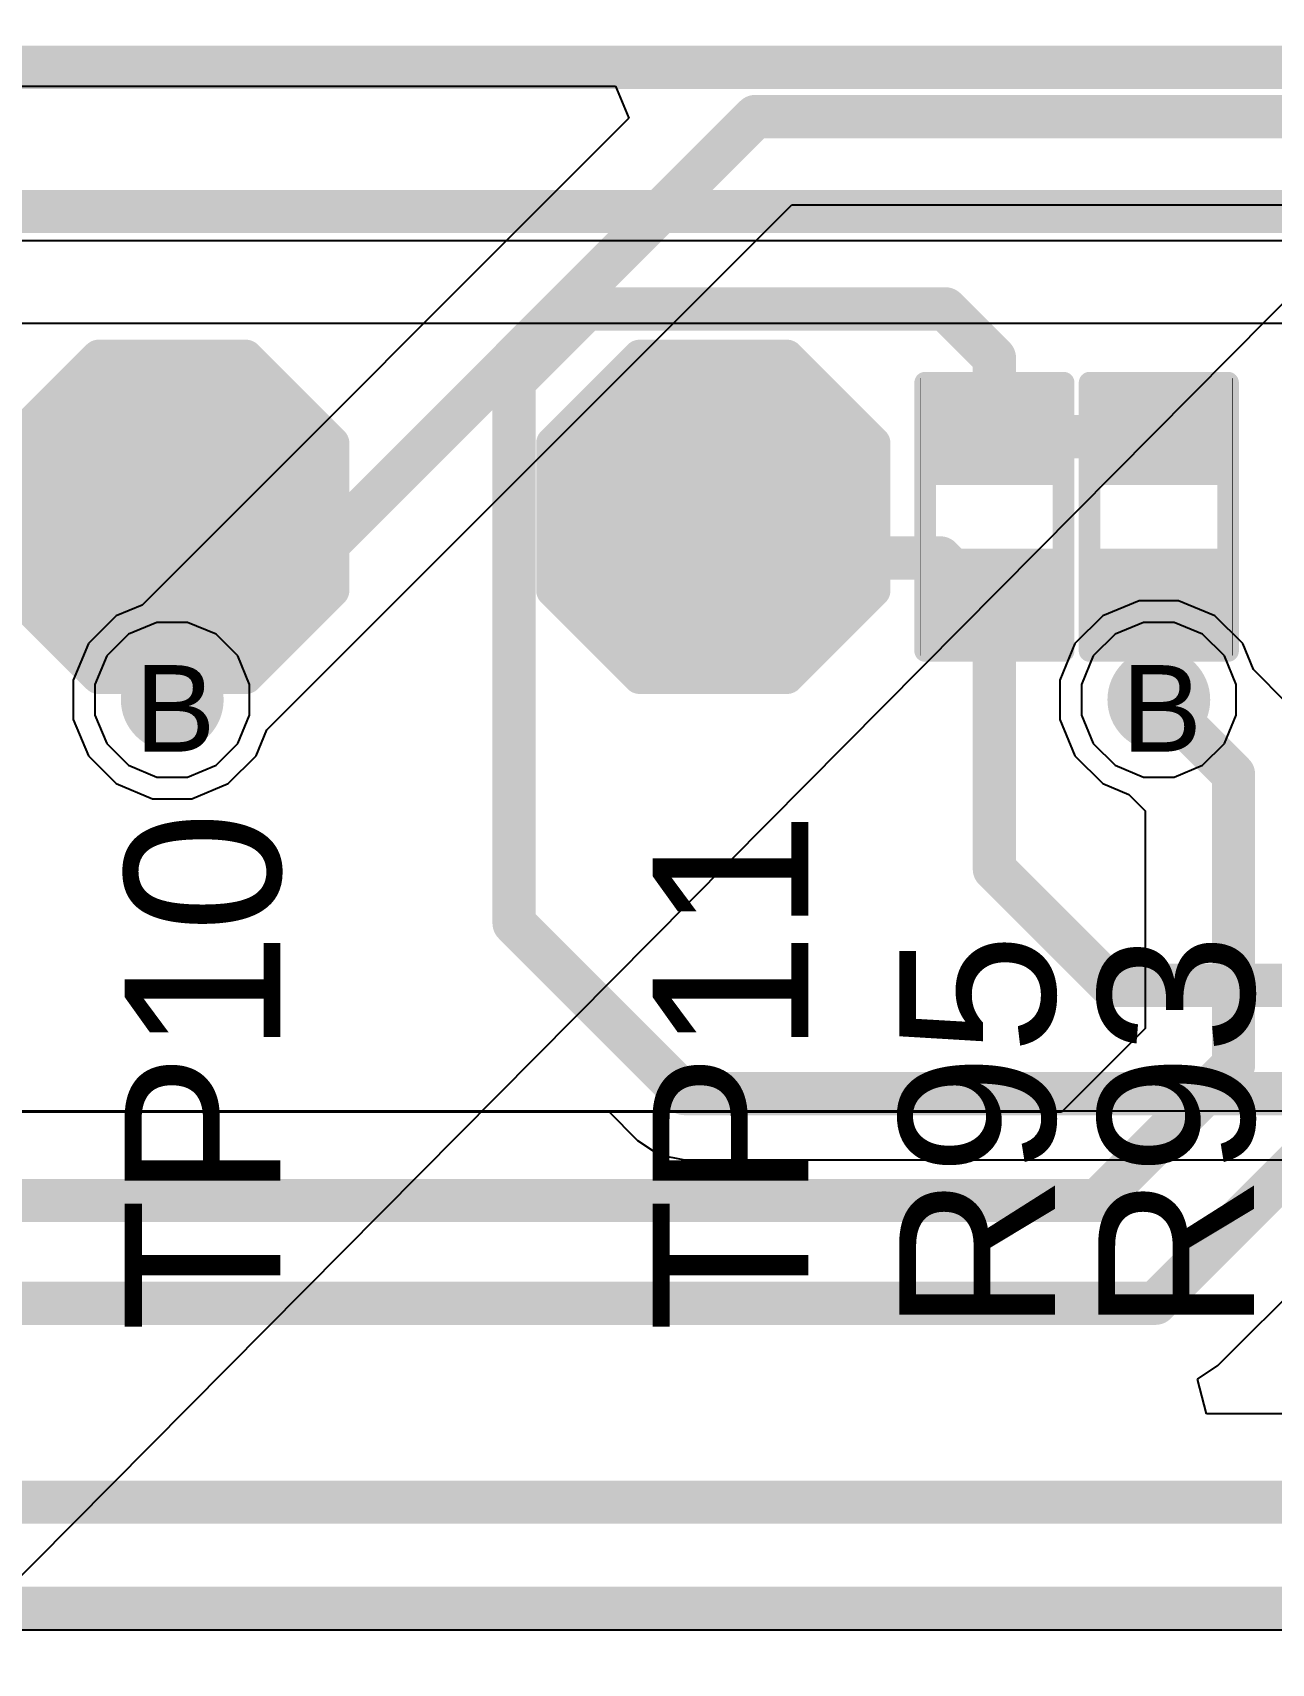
# Model space of a CAD drawing. Header units: inches. Extents: x 0 to 5379, y 0 to 5429.
# Drawn here: x 63.21 to 70.49, y 69.17 to 78.74 of the extents above; entities that cross this region are included whole.
import ezdxf

# ---------------------------------------------------------------- set-up
doc = ezdxf.new("R2010")
doc.units = ezdxf.units.IN
for name, color, linetype in [('Bottom Layer', 5, 'Continuous'), ('Bottom Solder', 6, 'Continuous'), ('Drill Drawing', 1, 'Continuous'), ('GND01', 16, 'Continuous'), ('GND02', 76, 'Continuous'), ('PWR', 156, 'Continuous'), ('SIG 01', 90, 'Continuous'), ('Top Layer', 1, 'Continuous'), ('Top Overlay', 2, 'Continuous'), ('Top Paste', 8, 'Continuous'), ('Top Solder', 216, 'Continuous'), ('Via Holes', 16, 'Continuous')]:
    doc.layers.add(name, color=color, linetype=linetype)
doc.styles.add('Arial', font='', dxfattribs={"height": 0.2})
doc.styles.get('Arial').set_extended_font_data('Arial')

# ---------------------------------------------------------------- blocks, each defined once
blk = doc.blocks.new('T__________187')
at = {"layer": 'Top Layer'}
blk.add_hatch(color=1, dxfattribs=at).paths.add_polyline_path([(0.381, 0.762), (-0.381, 0.762), (-0.762, 0.381), (-0.762, -0.381), (-0.381, -0.762), (0.381, -0.762), (0.762, -0.381), (0.762, 0.381)])
at = {"layer": 'Top Paste'}
blk.add_hatch(color=8, dxfattribs=at).paths.add_polyline_path([(0.381, 0.762), (-0.381, 0.762), (-0.762, 0.381), (-0.762, -0.381), (-0.381, -0.762), (0.381, -0.762), (0.762, -0.381), (0.762, 0.381)])
at = {"layer": 'Top Solder'}
blk.add_hatch(color=216, dxfattribs=at).paths.add_polyline_path([(0.4318, 0.8636), (-0.4318, 0.8636), (-0.8636, 0.4318), (-0.8636, -0.4318), (-0.4318, -0.8636), (0.4318, -0.8636), (0.8636, -0.4318), (0.8636, 0.4318)])
at = {"layer": 'Top Overlay'}
for points in [[(-0.9398, 0.4318, 0.2, 0.2, 0), (-0.4318, 0.9398, 0.2, 0.2, 0)], [(0.4318, 0.9398, 0.2, 0.2, 0), (-0.4318, 0.9398, 0.2, 0.2, 0)], [(0.9398, 0.4318, 0.2, 0.2, 0), (0.4318, 0.9398, 0.2, 0.2, 0)], [(-0.9398, -0.4318, 0.2, 0.2, 0), (-0.9398, 0.4318, 0.2, 0.2, 0)], [(0.9398, -0.4318, 0.2, 0.2, 0), (0.9398, 0.4318, 0.2, 0.2, 0)], [(-0.4318, -0.9398, 0.2, 0.2, 0), (-0.9398, -0.4318, 0.2, 0.2, 0)], [(0.4318, -0.9398, 0.2, 0.2, 0), (0.9398, -0.4318, 0.2, 0.2, 0)], [(0.4318, -0.9398, 0.2, 0.2, 0), (-0.4318, -0.9398, 0.2, 0.2, 0)]]:
    blk.add_lwpolyline(points, format="xyseb", dxfattribs=at)
for points in [[(-0.4818, 0.9398, 0.1, 0.1, 1), (-0.3818, 0.9398, 0.1, 0.1, 1)], [(-0.4818, 0.9398, 0.1, 0.1, 1), (-0.3818, 0.9398, 0.1, 0.1, 1)], [(0.3818, 0.9398, 0.1, 0.1, 1), (0.4818, 0.9398, 0.1, 0.1, 1)], [(0.3818, 0.9398, 0.1, 0.1, 1), (0.4818, 0.9398, 0.1, 0.1, 1)], [(-0.9898, 0.4318, 0.1, 0.1, 1), (-0.8898, 0.4318, 0.1, 0.1, 1)], [(-0.9898, 0.4318, 0.1, 0.1, 1), (-0.8898, 0.4318, 0.1, 0.1, 1)], [(0.8898, 0.4318, 0.1, 0.1, 1), (0.9898, 0.4318, 0.1, 0.1, 1)], [(0.8898, 0.4318, 0.1, 0.1, 1), (0.9898, 0.4318, 0.1, 0.1, 1)], [(-0.9898, -0.4318, 0.1, 0.1, 1), (-0.8898, -0.4318, 0.1, 0.1, 1)], [(-0.9898, -0.4318, 0.1, 0.1, 1), (-0.8898, -0.4318, 0.1, 0.1, 1)], [(0.8898, -0.4318, 0.1, 0.1, 1), (0.9898, -0.4318, 0.1, 0.1, 1)], [(0.8898, -0.4318, 0.1, 0.1, 1), (0.9898, -0.4318, 0.1, 0.1, 1)], [(-0.4818, -0.9398, 0.1, 0.1, 1), (-0.3818, -0.9398, 0.1, 0.1, 1)], [(-0.4818, -0.9398, 0.1, 0.1, 1), (-0.3818, -0.9398, 0.1, 0.1, 1)], [(0.3818, -0.9398, 0.1, 0.1, 1), (0.4818, -0.9398, 0.1, 0.1, 1)], [(0.3818, -0.9398, 0.1, 0.1, 1), (0.4818, -0.9398, 0.1, 0.1, 1)]]:
    blk.add_lwpolyline(points, format="xyseb", close=True, dxfattribs=at)
blk = doc.blocks.new('T__________188')
at = {"layer": 'Top Layer'}
blk.add_hatch(color=1, dxfattribs=at).paths.add_polyline_path([(0.381, 0.762), (-0.381, 0.762), (-0.762, 0.381), (-0.762, -0.381), (-0.381, -0.762), (0.381, -0.762), (0.762, -0.381), (0.762, 0.381)])
at = {"layer": 'Top Paste'}
blk.add_hatch(color=8, dxfattribs=at).paths.add_polyline_path([(0.381, 0.762), (-0.381, 0.762), (-0.762, 0.381), (-0.762, -0.381), (-0.381, -0.762), (0.381, -0.762), (0.762, -0.381), (0.762, 0.381)])
at = {"layer": 'Top Solder'}
blk.add_hatch(color=216, dxfattribs=at).paths.add_polyline_path([(0.4318, 0.8636), (-0.4318, 0.8636), (-0.8636, 0.4318), (-0.8636, -0.4318), (-0.4318, -0.8636), (0.4318, -0.8636), (0.8636, -0.4318), (0.8636, 0.4318)])
at = {"layer": 'Top Overlay'}
for points in [[(-0.4318, 0.9398, 0.2, 0.2, 0), (-0.9398, 0.4318, 0.2, 0.2, 0)], [(-0.4318, 0.9398, 0.2, 0.2, 0), (0.4318, 0.9398, 0.2, 0.2, 0)], [(0.4318, 0.9398, 0.2, 0.2, 0), (0.9398, 0.4318, 0.2, 0.2, 0)], [(-0.9398, 0.4318, 0.2, 0.2, 0), (-0.9398, -0.4318, 0.2, 0.2, 0)], [(0.9398, 0.4318, 0.2, 0.2, 0), (0.9398, -0.4318, 0.2, 0.2, 0)], [(-0.9398, -0.4318, 0.2, 0.2, 0), (-0.4318, -0.9398, 0.2, 0.2, 0)], [(0.9398, -0.4318, 0.2, 0.2, 0), (0.4318, -0.9398, 0.2, 0.2, 0)], [(-0.4318, -0.9398, 0.2, 0.2, 0), (0.4318, -0.9398, 0.2, 0.2, 0)]]:
    blk.add_lwpolyline(points, format="xyseb", dxfattribs=at)
for points in [[(-0.4818, 0.9398, 0.1, 0.1, 1), (-0.3818, 0.9398, 0.1, 0.1, 1)], [(-0.4818, 0.9398, 0.1, 0.1, 1), (-0.3818, 0.9398, 0.1, 0.1, 1)], [(0.3818, 0.9398, 0.1, 0.1, 1), (0.4818, 0.9398, 0.1, 0.1, 1)], [(0.3818, 0.9398, 0.1, 0.1, 1), (0.4818, 0.9398, 0.1, 0.1, 1)], [(-0.9898, 0.4318, 0.1, 0.1, 1), (-0.8898, 0.4318, 0.1, 0.1, 1)], [(-0.9898, 0.4318, 0.1, 0.1, 1), (-0.8898, 0.4318, 0.1, 0.1, 1)], [(0.8898, 0.4318, 0.1, 0.1, 1), (0.9898, 0.4318, 0.1, 0.1, 1)], [(0.8898, 0.4318, 0.1, 0.1, 1), (0.9898, 0.4318, 0.1, 0.1, 1)], [(-0.9898, -0.4318, 0.1, 0.1, 1), (-0.8898, -0.4318, 0.1, 0.1, 1)], [(-0.9898, -0.4318, 0.1, 0.1, 1), (-0.8898, -0.4318, 0.1, 0.1, 1)], [(0.8898, -0.4318, 0.1, 0.1, 1), (0.9898, -0.4318, 0.1, 0.1, 1)], [(0.8898, -0.4318, 0.1, 0.1, 1), (0.9898, -0.4318, 0.1, 0.1, 1)], [(-0.4818, -0.9398, 0.1, 0.1, 1), (-0.3818, -0.9398, 0.1, 0.1, 1)], [(-0.4818, -0.9398, 0.1, 0.1, 1), (-0.3818, -0.9398, 0.1, 0.1, 1)], [(0.3818, -0.9398, 0.1, 0.1, 1), (0.4818, -0.9398, 0.1, 0.1, 1)], [(0.3818, -0.9398, 0.1, 0.1, 1), (0.4818, -0.9398, 0.1, 0.1, 1)]]:
    blk.add_lwpolyline(points, format="xyseb", close=True, dxfattribs=at)
blk = doc.blocks.new('R___0402_645')
at = {"layer": 'Top Layer'}
for points in [[(-0.6985, -0.3175), (-0.6985, 0.3175), (-0.2413, 0.3175), (-0.2413, -0.3175)], [(0.2413, -0.3175), (0.2413, 0.3175), (0.6985, 0.3175), (0.6985, -0.3175)]]:
    blk.add_hatch(color=1, dxfattribs=at).paths.add_polyline_path(points)
at = {"layer": 'Top Paste'}
for points in [[(-0.6985, -0.3175), (-0.6985, 0.3175), (-0.2413, 0.3175), (-0.2413, -0.3175)], [(0.2413, -0.3175), (0.2413, 0.3175), (0.6985, 0.3175), (0.6985, -0.3175)]]:
    blk.add_hatch(color=8, dxfattribs=at).paths.add_polyline_path(points)
at = {"layer": 'Top Solder'}
for points in [[(-0.7535, -0.3725), (-0.7535, 0.3725), (-0.1863, 0.3725), (-0.1863, -0.3725)], [(0.1863, -0.3725), (0.1863, 0.3725), (0.7535, 0.3725), (0.7535, -0.3725)]]:
    blk.add_hatch(color=216, dxfattribs=at).paths.add_polyline_path(points)
at = {"layer": 'Top Overlay'}
for points in [[(-0.7874, -0.4064, 0.127, 0.127, 0), (-0.7874, 0.4064, 0.127, 0.127, 0)], [(0.7874, 0.4064, 0.127, 0.127, 0), (-0.7874, 0.4064, 0.127, 0.127, 0)], [(0.7874, -0.4064, 0.127, 0.127, 0), (0.7874, 0.4064, 0.127, 0.127, 0)], [(0.7874, -0.4064, 0.127, 0.127, 0), (-0.7874, -0.4064, 0.127, 0.127, 0)], [(0.8128, -0.4318, 0.00323, 0.00323, 0), (-0.8128, -0.4318, 0.00323, 0.00323, 0)]]:
    blk.add_lwpolyline(points, format="xyseb", dxfattribs=at)
for points in [[(-0.8191, 0.4064, 0.0635, 0.0635, 1), (-0.7556, 0.4064, 0.0635, 0.0635, 1)], [(-0.8191, 0.4064, 0.0635, 0.0635, 1), (-0.7556, 0.4064, 0.0635, 0.0635, 1)], [(0.7556, 0.4064, 0.0635, 0.0635, 1), (0.8191, 0.4064, 0.0635, 0.0635, 1)], [(0.7556, 0.4064, 0.0635, 0.0635, 1), (0.8191, 0.4064, 0.0635, 0.0635, 1)], [(-0.8191, -0.4064, 0.0635, 0.0635, 1), (-0.7556, -0.4064, 0.0635, 0.0635, 1)], [(-0.8191, -0.4064, 0.0635, 0.0635, 1), (-0.7556, -0.4064, 0.0635, 0.0635, 1)], [(0.7556, -0.4064, 0.0635, 0.0635, 1), (0.8191, -0.4064, 0.0635, 0.0635, 1)], [(0.7556, -0.4064, 0.0635, 0.0635, 1), (0.8191, -0.4064, 0.0635, 0.0635, 1)], [(-0.8136, -0.4318, 0.00161, 0.00161, 1), (-0.812, -0.4318, 0.00161, 0.00161, 1)], [(0.812, -0.4318, 0.00161, 0.00161, 1), (0.8136, -0.4318, 0.00161, 0.00161, 1)]]:
    blk.add_lwpolyline(points, format="xyseb", close=True, dxfattribs=at)
blk = doc.blocks.new('R___0402_647')
at = {"layer": 'Top Layer'}
for points in [[(-0.6985, -0.3175), (-0.6985, 0.3175), (-0.2413, 0.3175), (-0.2413, -0.3175)], [(0.2413, -0.3175), (0.2413, 0.3175), (0.6985, 0.3175), (0.6985, -0.3175)]]:
    blk.add_hatch(color=1, dxfattribs=at).paths.add_polyline_path(points)
at = {"layer": 'Top Paste'}
for points in [[(-0.6985, -0.3175), (-0.6985, 0.3175), (-0.2413, 0.3175), (-0.2413, -0.3175)], [(0.2413, -0.3175), (0.2413, 0.3175), (0.6985, 0.3175), (0.6985, -0.3175)]]:
    blk.add_hatch(color=8, dxfattribs=at).paths.add_polyline_path(points)
at = {"layer": 'Top Solder'}
for points in [[(-0.7535, -0.3725), (-0.7535, 0.3725), (-0.1863, 0.3725), (-0.1863, -0.3725)], [(0.1863, -0.3725), (0.1863, 0.3725), (0.7535, 0.3725), (0.7535, -0.3725)]]:
    blk.add_hatch(color=216, dxfattribs=at).paths.add_polyline_path(points)
at = {"layer": 'Top Overlay'}
for points in [[(-0.7874, 0.4064, 0.127, 0.127, 0), (-0.7874, -0.4064, 0.127, 0.127, 0)], [(-0.7874, 0.4064, 0.127, 0.127, 0), (0.7874, 0.4064, 0.127, 0.127, 0)], [(0.7874, 0.4064, 0.127, 0.127, 0), (0.7874, -0.4064, 0.127, 0.127, 0)], [(-0.7874, -0.4064, 0.127, 0.127, 0), (0.7874, -0.4064, 0.127, 0.127, 0)], [(-0.8128, -0.4318, 0.00323, 0.00323, 0), (0.8128, -0.4318, 0.00323, 0.00323, 0)]]:
    blk.add_lwpolyline(points, format="xyseb", dxfattribs=at)
for points in [[(-0.8191, 0.4064, 0.0635, 0.0635, 1), (-0.7556, 0.4064, 0.0635, 0.0635, 1)], [(-0.8191, 0.4064, 0.0635, 0.0635, 1), (-0.7556, 0.4064, 0.0635, 0.0635, 1)], [(0.7556, 0.4064, 0.0635, 0.0635, 1), (0.8191, 0.4064, 0.0635, 0.0635, 1)], [(0.7556, 0.4064, 0.0635, 0.0635, 1), (0.8191, 0.4064, 0.0635, 0.0635, 1)], [(-0.8191, -0.4064, 0.0635, 0.0635, 1), (-0.7556, -0.4064, 0.0635, 0.0635, 1)], [(-0.8191, -0.4064, 0.0635, 0.0635, 1), (-0.7556, -0.4064, 0.0635, 0.0635, 1)], [(0.7556, -0.4064, 0.0635, 0.0635, 1), (0.8191, -0.4064, 0.0635, 0.0635, 1)], [(0.7556, -0.4064, 0.0635, 0.0635, 1), (0.8191, -0.4064, 0.0635, 0.0635, 1)], [(-0.8136, -0.4318, 0.00161, 0.00161, 1), (-0.812, -0.4318, 0.00161, 0.00161, 1)], [(0.812, -0.4318, 0.00161, 0.00161, 1), (0.8136, -0.4318, 0.00161, 0.00161, 1)]]:
    blk.add_lwpolyline(points, format="xyseb", close=True, dxfattribs=at)

msp = doc.modelspace()

# ---------------------------------------------------------------- hatches: boundary and pattern name
at = {"layer": 'Bottom Layer'}
h = msp.add_hatch(color=5, dxfattribs=at)
edge = h.paths.add_edge_path()
edge.add_arc((64.0334, 74.8284), 0.2, 0, 360)
h = msp.add_hatch(color=5, dxfattribs=at)
edge = h.paths.add_edge_path()
edge.add_arc((69.8246, 74.8284), 0.2, 0, 360)
at = {"layer": 'Bottom Solder'}
h = msp.add_hatch(color=6, dxfattribs=at)
edge = h.paths.add_edge_path()
edge.add_arc((64.0334, 74.8284), 0.3016, 0, 360)
h = msp.add_hatch(color=6, dxfattribs=at)
edge = h.paths.add_edge_path()
edge.add_arc((69.8246, 74.8284), 0.3016, 0, 360)
at = {"layer": 'GND01'}
h = msp.add_hatch(color=16, dxfattribs=at)
edge = h.paths.add_edge_path()
edge.add_arc((64.0334, 74.8284), 0.2, 0, 360)
h = msp.add_hatch(color=16, dxfattribs=at)
edge = h.paths.add_edge_path()
edge.add_arc((69.8246, 74.8284), 0.2, 0, 360)
at = {"layer": 'GND02'}
h = msp.add_hatch(color=76, dxfattribs=at)
edge = h.paths.add_edge_path()
edge.add_arc((64.0334, 74.8284), 0.2, 0, 360)
h = msp.add_hatch(color=76, dxfattribs=at)
edge = h.paths.add_edge_path()
edge.add_arc((69.8246, 74.8284), 0.2, 0, 360)
at = {"layer": 'PWR'}
h = msp.add_hatch(color=156, dxfattribs=at)
edge = h.paths.add_edge_path()
edge.add_arc((64.0334, 74.8284), 0.2, 0, 360)
h = msp.add_hatch(color=156, dxfattribs=at)
edge = h.paths.add_edge_path()
edge.add_arc((69.8246, 74.8284), 0.2, 0, 360)
at = {"layer": 'SIG 01'}
h = msp.add_hatch(color=90, dxfattribs=at)
edge = h.paths.add_edge_path()
edge.add_arc((64.0334, 74.8284), 0.2, 0, 360)
h = msp.add_hatch(color=90, dxfattribs=at)
edge = h.paths.add_edge_path()
edge.add_arc((69.8246, 74.8284), 0.2, 0, 360)
at = {"layer": 'Top Layer'}
h = msp.add_hatch(color=1, dxfattribs=at)
edge = h.paths.add_edge_path()
edge.add_arc((64.0334, 74.8284), 0.2, 0, 360)
h = msp.add_hatch(color=1, dxfattribs=at)
edge = h.paths.add_edge_path()
edge.add_arc((69.8246, 74.8284), 0.2, 0, 360)
at = {"layer": 'Top Solder'}
h = msp.add_hatch(color=216, dxfattribs=at)
edge = h.paths.add_edge_path()
edge.add_arc((64.0334, 74.8284), 0.3016, 0, 360)
h = msp.add_hatch(color=216, dxfattribs=at)
edge = h.paths.add_edge_path()
edge.add_arc((69.8246, 74.8284), 0.3016, 0, 360)
at = {"layer": 'Via Holes'}
h = msp.add_hatch(color=7, dxfattribs=at)
edge = h.paths.add_edge_path()
edge.add_arc((64.0334, 74.8284), 0.1, 0, 360)
h = msp.add_hatch(color=7, dxfattribs=at)
edge = h.paths.add_edge_path()
edge.add_arc((69.8246, 74.8284), 0.1, 0, 360)

# ---------------------------------------------------------------- linework, layer by layer
at = {"layer": 'Bottom Layer'}
for p, q in [((63.9431, 75.2824), (63.7762, 75.2133)), ((64.1237, 75.2824), (63.9431, 75.2824)), ((64.2906, 75.2133), (64.1237, 75.2824)), ((69.7343, 75.2824), (69.5674, 75.2133)), ((69.9149, 75.2824), (69.7343, 75.2824)), ((70.0818, 75.2133), (69.9149, 75.2824)), ((63.7762, 75.2133), (63.6485, 75.0856)), ((64.4183, 75.0856), (64.2906, 75.2133)), ((69.5674, 75.2133), (69.4397, 75.0856)), ((70.2095, 75.0856), (70.0818, 75.2133)), ((63.6485, 75.0856), (63.5794, 74.9187)), ((64.4874, 74.9187), (64.4183, 75.0856)), ((69.4397, 75.0856), (69.3706, 74.9187)), ((70.2786, 74.9187), (70.2095, 75.0856)), ((63.5794, 74.9187), (63.5794, 74.7381)), ((64.4874, 74.7381), (64.4874, 74.9187)), ((69.3706, 74.9187), (69.3706, 74.7381)), ((70.2786, 74.7381), (70.2786, 74.9187)), ((63.5794, 74.7381), (63.6485, 74.5712)), ((64.4183, 74.5712), (64.4874, 74.7381)), ((69.3706, 74.7381), (69.4397, 74.5712)), ((70.2095, 74.5712), (70.2786, 74.7381)), ((63.6485, 74.5712), (63.7762, 74.4435)), ((64.2906, 74.4435), (64.4183, 74.5712)), ((69.4397, 74.5712), (69.5674, 74.4435)), ((70.0818, 74.4435), (70.2095, 74.5712)), ((63.7762, 74.4435), (63.9431, 74.3744)), ((63.9431, 74.3744), (64.1237, 74.3744)), ((64.1237, 74.3744), (64.2906, 74.4435)), ((69.5674, 74.4435), (69.7343, 74.3744)), ((69.7343, 74.3744), (69.9149, 74.3744)), ((69.9149, 74.3744), (70.0818, 74.4435))]:
    msp.add_line(p, q, dxfattribs=at)
at = {"layer": 'Bottom Solder'}
msp.add_line((6.2448, 12.3193), (5379.2085, 5429.2085), dxfattribs=at)
at = {"layer": 'GND01'}
for p, q in [((63.9431, 75.2824), (63.7762, 75.2133)), ((64.1237, 75.2824), (63.9431, 75.2824)), ((64.2906, 75.2133), (64.1237, 75.2824)), ((69.7343, 75.2824), (69.5674, 75.2133)), ((69.9149, 75.2824), (69.7343, 75.2824)), ((70.0818, 75.2133), (69.9149, 75.2824)), ((63.7762, 75.2133), (63.6485, 75.0856)), ((64.4183, 75.0856), (64.2906, 75.2133)), ((69.5674, 75.2133), (69.4397, 75.0856)), ((70.2095, 75.0856), (70.0818, 75.2133)), ((63.6485, 75.0856), (63.5794, 74.9187)), ((64.4874, 74.9187), (64.4183, 75.0856)), ((69.4397, 75.0856), (69.3706, 74.9187)), ((70.2786, 74.9187), (70.2095, 75.0856)), ((63.5794, 74.9187), (63.5794, 74.7381)), ((64.4874, 74.7381), (64.4874, 74.9187)), ((69.3706, 74.9187), (69.3706, 74.7381)), ((70.2786, 74.7381), (70.2786, 74.9187)), ((63.5794, 74.7381), (63.6485, 74.5712)), ((64.4183, 74.5712), (64.4874, 74.7381)), ((69.3706, 74.7381), (69.4397, 74.5712)), ((70.2095, 74.5712), (70.2786, 74.7381)), ((63.6485, 74.5712), (63.7762, 74.4435)), ((64.2906, 74.4435), (64.4183, 74.5712)), ((69.4397, 74.5712), (69.5674, 74.4435)), ((70.0818, 74.4435), (70.2095, 74.5712)), ((63.7762, 74.4435), (63.9431, 74.3744)), ((63.9431, 74.3744), (64.1237, 74.3744)), ((64.1237, 74.3744), (64.2906, 74.4435)), ((69.5674, 74.4435), (69.7343, 74.3744)), ((69.7343, 74.3744), (69.9149, 74.3744)), ((69.9149, 74.3744), (70.0818, 74.4435))]:
    msp.add_line(p, q, dxfattribs=at)
at = {"layer": 'GND02'}
for p, q in [((63.9431, 75.2824), (63.7762, 75.2133)), ((64.1237, 75.2824), (63.9431, 75.2824)), ((64.2906, 75.2133), (64.1237, 75.2824)), ((69.7343, 75.2824), (69.5674, 75.2133)), ((69.9149, 75.2824), (69.7343, 75.2824)), ((70.0818, 75.2133), (69.9149, 75.2824)), ((63.7762, 75.2133), (63.6485, 75.0856)), ((64.4183, 75.0856), (64.2906, 75.2133)), ((69.5674, 75.2133), (69.4397, 75.0856)), ((70.2095, 75.0856), (70.0818, 75.2133)), ((63.6485, 75.0856), (63.5794, 74.9187)), ((64.4874, 74.9187), (64.4183, 75.0856)), ((69.4397, 75.0856), (69.3706, 74.9187)), ((70.2786, 74.9187), (70.2095, 75.0856)), ((63.5794, 74.9187), (63.5794, 74.7381)), ((64.4874, 74.7381), (64.4874, 74.9187)), ((69.3706, 74.9187), (69.3706, 74.7381)), ((70.2786, 74.7381), (70.2786, 74.9187)), ((63.5794, 74.7381), (63.6485, 74.5712)), ((64.4183, 74.5712), (64.4874, 74.7381)), ((69.3706, 74.7381), (69.4397, 74.5712)), ((70.2095, 74.5712), (70.2786, 74.7381)), ((63.6485, 74.5712), (63.7762, 74.4435)), ((64.2906, 74.4435), (64.4183, 74.5712)), ((69.4397, 74.5712), (69.5674, 74.4435)), ((70.0818, 74.4435), (70.2095, 74.5712)), ((63.7762, 74.4435), (63.9431, 74.3744)), ((63.9431, 74.3744), (64.1237, 74.3744)), ((64.1237, 74.3744), (64.2906, 74.4435)), ((69.5674, 74.4435), (69.7343, 74.3744)), ((69.7343, 74.3744), (69.9149, 74.3744)), ((69.9149, 74.3744), (70.0818, 74.4435))]:
    msp.add_line(p, q, dxfattribs=at)
at = {"layer": 'PWR'}
for p, q in [((109.8221, 77.5208), (60.071, 77.5208)), ((60.071, 77.0382), (76.2804, 77.0382)), ((63.9431, 75.2824), (63.7762, 75.2133)), ((64.1237, 75.2824), (63.9431, 75.2824)), ((64.2906, 75.2133), (64.1237, 75.2824)), ((69.7343, 75.2824), (69.5674, 75.2133)), ((69.9149, 75.2824), (69.7343, 75.2824)), ((70.0818, 75.2133), (69.9149, 75.2824)), ((63.7762, 75.2133), (63.6485, 75.0856)), ((64.4183, 75.0856), (64.2906, 75.2133)), ((69.5674, 75.2133), (69.4397, 75.0856)), ((70.2095, 75.0856), (70.0818, 75.2133)), ((63.6485, 75.0856), (63.5794, 74.9187)), ((64.4874, 74.9187), (64.4183, 75.0856)), ((69.4397, 75.0856), (69.3706, 74.9187)), ((70.2786, 74.9187), (70.2095, 75.0856)), ((63.5794, 74.9187), (63.5794, 74.7381)), ((64.4874, 74.7381), (64.4874, 74.9187)), ((69.3706, 74.9187), (69.3706, 74.7381)), ((70.2786, 74.7381), (70.2786, 74.9187)), ((63.5794, 74.7381), (63.6485, 74.5712)), ((64.4183, 74.5712), (64.4874, 74.7381)), ((69.3706, 74.7381), (69.4397, 74.5712)), ((70.2095, 74.5712), (70.2786, 74.7381)), ((63.6485, 74.5712), (63.7762, 74.4435)), ((64.2906, 74.4435), (64.4183, 74.5712)), ((69.4397, 74.5712), (69.5674, 74.4435)), ((70.0818, 74.4435), (70.2095, 74.5712)), ((63.7762, 74.4435), (63.9431, 74.3744)), ((63.9431, 74.3744), (64.1237, 74.3744)), ((64.1237, 74.3744), (64.2906, 74.4435)), ((69.5674, 74.4435), (69.7343, 74.3744)), ((69.7343, 74.3744), (69.9149, 74.3744)), ((69.9149, 74.3744), (70.0818, 74.4435)), ((124.1806, 69.3674), (60.071, 69.3674))]:
    msp.add_line(p, q, dxfattribs=at)
at = {"layer": 'SIG 01'}
for p, q in [((62.3214, 78.4291), (66.6361, 78.4291)), ((66.6361, 78.4291), (66.7139, 78.2414)), ((66.7139, 78.2414), (63.8565, 75.384)), ((64.589, 74.6515), (67.6708, 77.7333)), ((67.6708, 77.7333), (76.4945, 77.7333)), ((63.8565, 75.384), (63.7043, 75.3209)), ((69.709, 75.4094), (69.4955, 75.3209)), ((69.9402, 75.4094), (69.709, 75.4094)), ((70.1537, 75.3209), (69.9402, 75.4094)), ((63.7043, 75.3209), (63.5409, 75.1575)), ((69.4955, 75.3209), (69.3321, 75.1575)), ((70.3171, 75.1575), (70.1537, 75.3209)), ((63.5409, 75.1575), (63.4524, 74.944)), ((69.3321, 75.1575), (69.2436, 74.944)), ((70.3802, 75.0053), (70.3171, 75.1575)), ((63.4524, 74.944), (63.4524, 74.7128)), ((69.2436, 74.944), (69.2436, 74.7128)), ((70.5744, 74.8111), (70.3802, 75.0053)), ((63.4524, 74.7128), (63.5409, 74.4993)), ((69.2436, 74.7128), (69.3321, 74.4993)), ((64.5259, 74.4993), (64.589, 74.6515)), ((63.5409, 74.4993), (63.7043, 74.3359)), ((64.3625, 74.3359), (64.5259, 74.4993)), ((69.3321, 74.4993), (69.4955, 74.3359)), ((63.7043, 74.3359), (63.9178, 74.2474)), ((64.149, 74.2474), (64.3625, 74.3359)), ((69.4955, 74.3359), (69.6477, 74.2728)), ((69.6477, 74.2728), (69.745, 74.1755)), ((63.9178, 74.2474), (64.149, 74.2474)), ((69.745, 74.1755), (69.745, 72.899)), ((69.745, 72.899), (69.2532, 72.4071)), ((69.2532, 72.4071), (59.8385, 72.4071)), ((70.1709, 70.9201), (71.2521, 72.0012)), ((70.0507, 70.8397), (70.1709, 70.9201)), ((70.1042, 70.6365), (70.0507, 70.8397)), ((80.2477, 70.6365), (70.1042, 70.6365))]:
    msp.add_line(p, q, dxfattribs=at)
for points in [[(64.0334, 74.8284, 0.254, 0.254, 0), (67.4562, 78.2512, 0.254, 0.254, 0)], [(67.4562, 78.2512, 0.254, 0.254, 0), (95.8942, 78.2512, 0.254, 0.254, 0)], [(69.8246, 74.8284, 0.254, 0.254, 0), (70.263, 74.39, 0.254, 0.254, 0)], [(70.263, 72.6844, 0.254, 0.254, 0), (70.263, 74.39, 0.254, 0.254, 0)], [(69.4678, 71.8892, 0.254, 0.254, 0), (70.263, 72.6844, 0.254, 0.254, 0)], [(69.8047, 71.2863, 0.254, 0.254, 0), (70.8858, 72.3675, 0.254, 0.254, 0)], [(15.789, 71.8892, 0.254, 0.254, 0), (69.4678, 71.8892, 0.254, 0.254, 0)], [(16.0942, 71.2863, 0.254, 0.254, 0), (69.8047, 71.2863, 0.254, 0.254, 0)], [(16.9818, 70.1186, 0.254, 0.254, 0), (80.4622, 70.1186, 0.254, 0.254, 0)], [(17.461, 69.4956, 0.254, 0.254, 0), (80.7201, 69.4956, 0.254, 0.254, 0)]]:
    msp.add_lwpolyline(points, format="xyseb", dxfattribs=at)
for points in [[(67.3927, 78.2512, 0.127, 0.127, 1), (67.5197, 78.2512, 0.127, 0.127, 1)], [(67.3927, 78.2512, 0.127, 0.127, 1), (67.5197, 78.2512, 0.127, 0.127, 1)], [(63.9699, 74.8284, 0.127, 0.127, 1), (64.0969, 74.8284, 0.127, 0.127, 1)], [(69.7611, 74.8284, 0.127, 0.127, 1), (69.8881, 74.8284, 0.127, 0.127, 1)], [(70.1995, 74.39, 0.127, 0.127, 1), (70.3265, 74.39, 0.127, 0.127, 1)], [(70.1995, 74.39, 0.127, 0.127, 1), (70.3265, 74.39, 0.127, 0.127, 1)], [(70.1995, 72.6844, 0.127, 0.127, 1), (70.3265, 72.6844, 0.127, 0.127, 1)], [(70.1995, 72.6844, 0.127, 0.127, 1), (70.3265, 72.6844, 0.127, 0.127, 1)], [(69.4043, 71.8892, 0.127, 0.127, 1), (69.5313, 71.8892, 0.127, 0.127, 1)], [(69.4043, 71.8892, 0.127, 0.127, 1), (69.5313, 71.8892, 0.127, 0.127, 1)], [(69.7412, 71.2863, 0.127, 0.127, 1), (69.8682, 71.2863, 0.127, 0.127, 1)], [(69.7412, 71.2863, 0.127, 0.127, 1), (69.8682, 71.2863, 0.127, 0.127, 1)]]:
    msp.add_lwpolyline(points, format="xyseb", close=True, dxfattribs=at)
at = {"layer": 'Top Layer'}
for p, q in [((0.381, 72.4154), (350, 72.4154)), ((56.0623, 72.4154), (66.592, 72.4154)), ((66.592, 72.4154), (66.7651, 72.2423)), ((66.7651, 72.2423), (66.8911, 72.1581)), ((66.8911, 72.1581), (67.0398, 72.1285)), ((67.0398, 72.1285), (89.027, 72.1285))]:
    msp.add_line(p, q, dxfattribs=at)
for points in [[(46.6634, 78.5404, 0.254, 0.254, 0), (72.2669, 78.5404, 0.254, 0.254, 0)], [(50.663, 77.6938, 0.254, 0.254, 0), (76.0158, 77.6938, 0.254, 0.254, 0)], [(66.04, 76.6992, 0.254, 0.254, 0), (66.4632, 77.1223, 0.254, 0.254, 0)], [(66.4632, 77.1223, 0.254, 0.254, 0), (68.5716, 77.1223, 0.254, 0.254, 0)], [(68.5716, 77.1223, 0.254, 0.254, 0), (68.8594, 76.8345, 0.254, 0.254, 0)], [(68.8594, 76.3717, 0.254, 0.254, 0), (68.8594, 76.8345, 0.254, 0.254, 0)], [(66.04, 73.5168, 0.254, 0.254, 0), (66.04, 76.6992, 0.254, 0.254, 0)], [(68.8594, 76.3717, 0.254, 0.254, 0), (69.8246, 76.3717, 0.254, 0.254, 0)], [(62.9422, 75.9018, 0.254, 0.254, 0), (64.0334, 75.9018, 0.254, 0.254, 0)], [(64.0334, 74.8284, 0.254, 0.254, 0), (64.0334, 75.9018, 0.254, 0.254, 0)], [(67.2094, 75.9018, 0.254, 0.254, 0), (67.4507, 75.6605, 0.254, 0.254, 0)], [(67.4507, 75.6605, 0.254, 0.254, 0), (68.5419, 75.6605, 0.254, 0.254, 0)], [(68.5419, 75.6605, 0.254, 0.254, 0), (68.7705, 75.4319, 0.254, 0.254, 0)], [(68.7705, 75.4319, 0.254, 0.254, 0), (68.8594, 75.4319, 0.254, 0.254, 0)], [(68.8594, 73.8343, 0.254, 0.254, 0), (68.8594, 75.4319, 0.254, 0.254, 0)], [(69.8246, 74.8284, 0.254, 0.254, 0), (69.8246, 75.4319, 0.254, 0.254, 0)], [(68.8594, 73.8343, 0.254, 0.254, 0), (69.5423, 73.1514, 0.254, 0.254, 0)], [(66.04, 73.5168, 0.254, 0.254, 0), (67.0398, 72.517, 0.254, 0.254, 0)], [(69.5423, 73.1514, 0.254, 0.254, 0), (88.3837, 73.1514, 0.254, 0.254, 0)], [(67.0398, 72.517, 0.254, 0.254, 0), (89.027, 72.517, 0.254, 0.254, 0)]]:
    msp.add_lwpolyline(points, format="xyseb", dxfattribs=at)
for points in [[(66.3997, 77.1223, 0.127, 0.127, 1), (66.5267, 77.1223, 0.127, 0.127, 1)], [(66.3997, 77.1223, 0.127, 0.127, 1), (66.5267, 77.1223, 0.127, 0.127, 1)], [(68.5081, 77.1223, 0.127, 0.127, 1), (68.6351, 77.1223, 0.127, 0.127, 1)], [(68.5081, 77.1223, 0.127, 0.127, 1), (68.6351, 77.1223, 0.127, 0.127, 1)], [(68.7959, 76.8345, 0.127, 0.127, 1), (68.9229, 76.8345, 0.127, 0.127, 1)], [(68.7959, 76.8345, 0.127, 0.127, 1), (68.9229, 76.8345, 0.127, 0.127, 1)], [(65.9765, 76.6992, 0.127, 0.127, 1), (66.1035, 76.6992, 0.127, 0.127, 1)], [(65.9765, 76.6992, 0.127, 0.127, 1), (66.1035, 76.6992, 0.127, 0.127, 1)], [(68.7959, 76.3717, 0.127, 0.127, 1), (68.9229, 76.3717, 0.127, 0.127, 1)], [(68.7959, 76.3717, 0.127, 0.127, 1), (68.9229, 76.3717, 0.127, 0.127, 1)], [(69.7611, 76.3717, 0.127, 0.127, 1), (69.8881, 76.3717, 0.127, 0.127, 1)], [(63.9699, 75.9018, 0.127, 0.127, 1), (64.0969, 75.9018, 0.127, 0.127, 1)], [(63.9699, 75.9018, 0.127, 0.127, 1), (64.0969, 75.9018, 0.127, 0.127, 1)], [(67.1459, 75.9018, 0.127, 0.127, 1), (67.2729, 75.9018, 0.127, 0.127, 1)], [(67.3872, 75.6605, 0.127, 0.127, 1), (67.5142, 75.6605, 0.127, 0.127, 1)], [(67.3872, 75.6605, 0.127, 0.127, 1), (67.5142, 75.6605, 0.127, 0.127, 1)], [(68.4784, 75.6605, 0.127, 0.127, 1), (68.6054, 75.6605, 0.127, 0.127, 1)], [(68.4784, 75.6605, 0.127, 0.127, 1), (68.6054, 75.6605, 0.127, 0.127, 1)], [(68.707, 75.4319, 0.127, 0.127, 1), (68.834, 75.4319, 0.127, 0.127, 1)], [(68.707, 75.4319, 0.127, 0.127, 1), (68.834, 75.4319, 0.127, 0.127, 1)], [(68.7959, 75.4319, 0.127, 0.127, 1), (68.9229, 75.4319, 0.127, 0.127, 1)], [(68.7959, 75.4319, 0.127, 0.127, 1), (68.9229, 75.4319, 0.127, 0.127, 1)], [(69.7611, 75.4319, 0.127, 0.127, 1), (69.8881, 75.4319, 0.127, 0.127, 1)], [(63.9699, 74.8284, 0.127, 0.127, 1), (64.0969, 74.8284, 0.127, 0.127, 1)], [(69.7611, 74.8284, 0.127, 0.127, 1), (69.8881, 74.8284, 0.127, 0.127, 1)], [(68.7959, 73.8343, 0.127, 0.127, 1), (68.9229, 73.8343, 0.127, 0.127, 1)], [(68.7959, 73.8343, 0.127, 0.127, 1), (68.9229, 73.8343, 0.127, 0.127, 1)], [(65.9765, 73.5168, 0.127, 0.127, 1), (66.1035, 73.5168, 0.127, 0.127, 1)], [(65.9765, 73.5168, 0.127, 0.127, 1), (66.1035, 73.5168, 0.127, 0.127, 1)], [(69.4788, 73.1514, 0.127, 0.127, 1), (69.6058, 73.1514, 0.127, 0.127, 1)], [(69.4788, 73.1514, 0.127, 0.127, 1), (69.6058, 73.1514, 0.127, 0.127, 1)], [(66.9763, 72.517, 0.127, 0.127, 1), (67.1033, 72.517, 0.127, 0.127, 1)], [(66.9763, 72.517, 0.127, 0.127, 1), (67.1033, 72.517, 0.127, 0.127, 1)]]:
    msp.add_lwpolyline(points, format="xyseb", close=True, dxfattribs=at)
at = {"layer": 'Top Solder'}
msp.add_line((6.2448, 12.3193), (5379.2085, 5429.2085), dxfattribs=at)

# ---------------------------------------------------------------- block references
for name, p, rotation in [('T__________188', (64.0334, 75.9018), 90), ('T__________187', (67.2094, 75.9018), 270), ('R___0402_645', (68.8594, 75.9018), 270), ('R___0402_647', (69.8246, 75.9018), 90)]:
    msp.add_blockref(name, p, dxfattribs=dict(rotation=rotation))

# ---------------------------------------------------------------- texts
at = {"layer": 'Drill Drawing', "style": 'Arial'}
for p in [(63.8133, 74.5237), (69.6045, 74.5237)]:
    msp.add_text('B', height=0.508, dxfattribs=at).set_placement(p)
at = {"layer": 'Top Overlay', "style": 'Arial'}
for s, p in [('TP10', (64.6683, 71.1204)), ('TP11', (67.7671, 71.1204)), ('R95', (69.2149, 71.1144)), ('R93', (70.3833, 71.1144))]:
    msp.add_text(s, height=0.9144, rotation=90, dxfattribs=at).set_placement(p)

doc.saveas('drawing.dxf')
